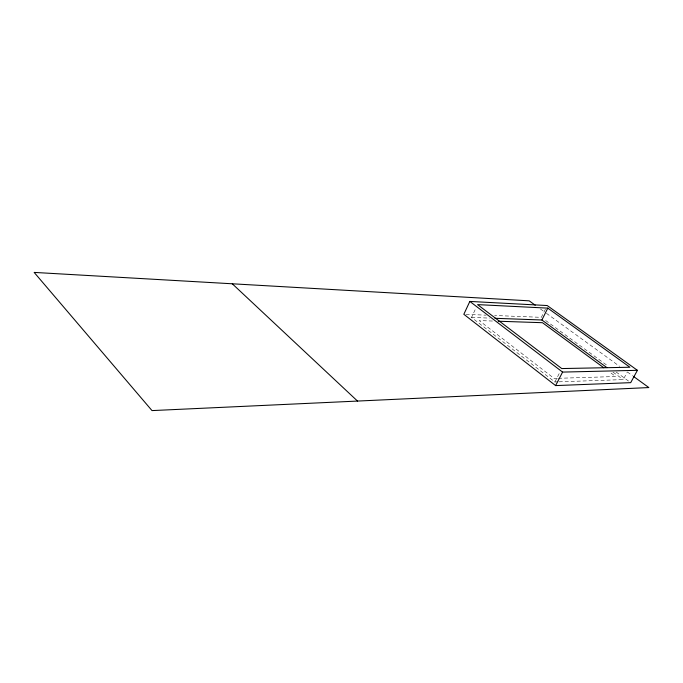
<?xml version="1.0" encoding="UTF-8"?>
<svg xmlns="http://www.w3.org/2000/svg" width="683" height="683" viewBox="0 0 683 683"><rect width="100%" height="100%" fill="white"/><g stroke="black" fill="none" stroke-linecap="round" stroke-linejoin="round"><path stroke-width="0.51" stroke-dasharray="3.42 2.56" d="M558.011 381.874L554.852 381.985L471.526 317.441L475.838 308.272M545.401 309.177L541.346 317.339L494.629 315.503M554.852 381.985L559.923 372.141M559.061 381.831L623.229 379.594L627.045 372.534M557.302 378.322L554.109 378.425L479.218 320.592L493.971 321.087M558.361 378.297L615.742 376.529L609.774 372.15M471.526 317.441L489.651 318.099M465.951 314.368L486.125 315.162M540.39 308.947L545.555 312.686M546.417 313.309L619.583 366.344M627.327 371.962L632.492 375.701M545.64 320.481L608.365 366.327M616.092 371.979L628.983 381.404M612.95 372.073L623.229 379.594"/><path stroke-width="1.02" d="M469.836 301.425L463.834 314.291L555.612 385.596L630.699 382.659L637.41 370.323L547.211 305.54L469.836 301.425L562.579 372.09L637.41 370.323M494.987 318.295L541.901 320.003L547.809 308.135L629.905 367.241L561.759 368.564L477.571 304.609L547.809 308.135M555.612 385.596L562.579 372.09M498.189 321.223L542.464 322.7L603.815 367.77M535.224 305.199L529.197 300.836L34.15 272.406L152.01 410.594L648.85 387.56L633.354 376.333M541.901 320.003L606.965 367.676M232.271 283.778L357.508 401.066"/></g></svg>
